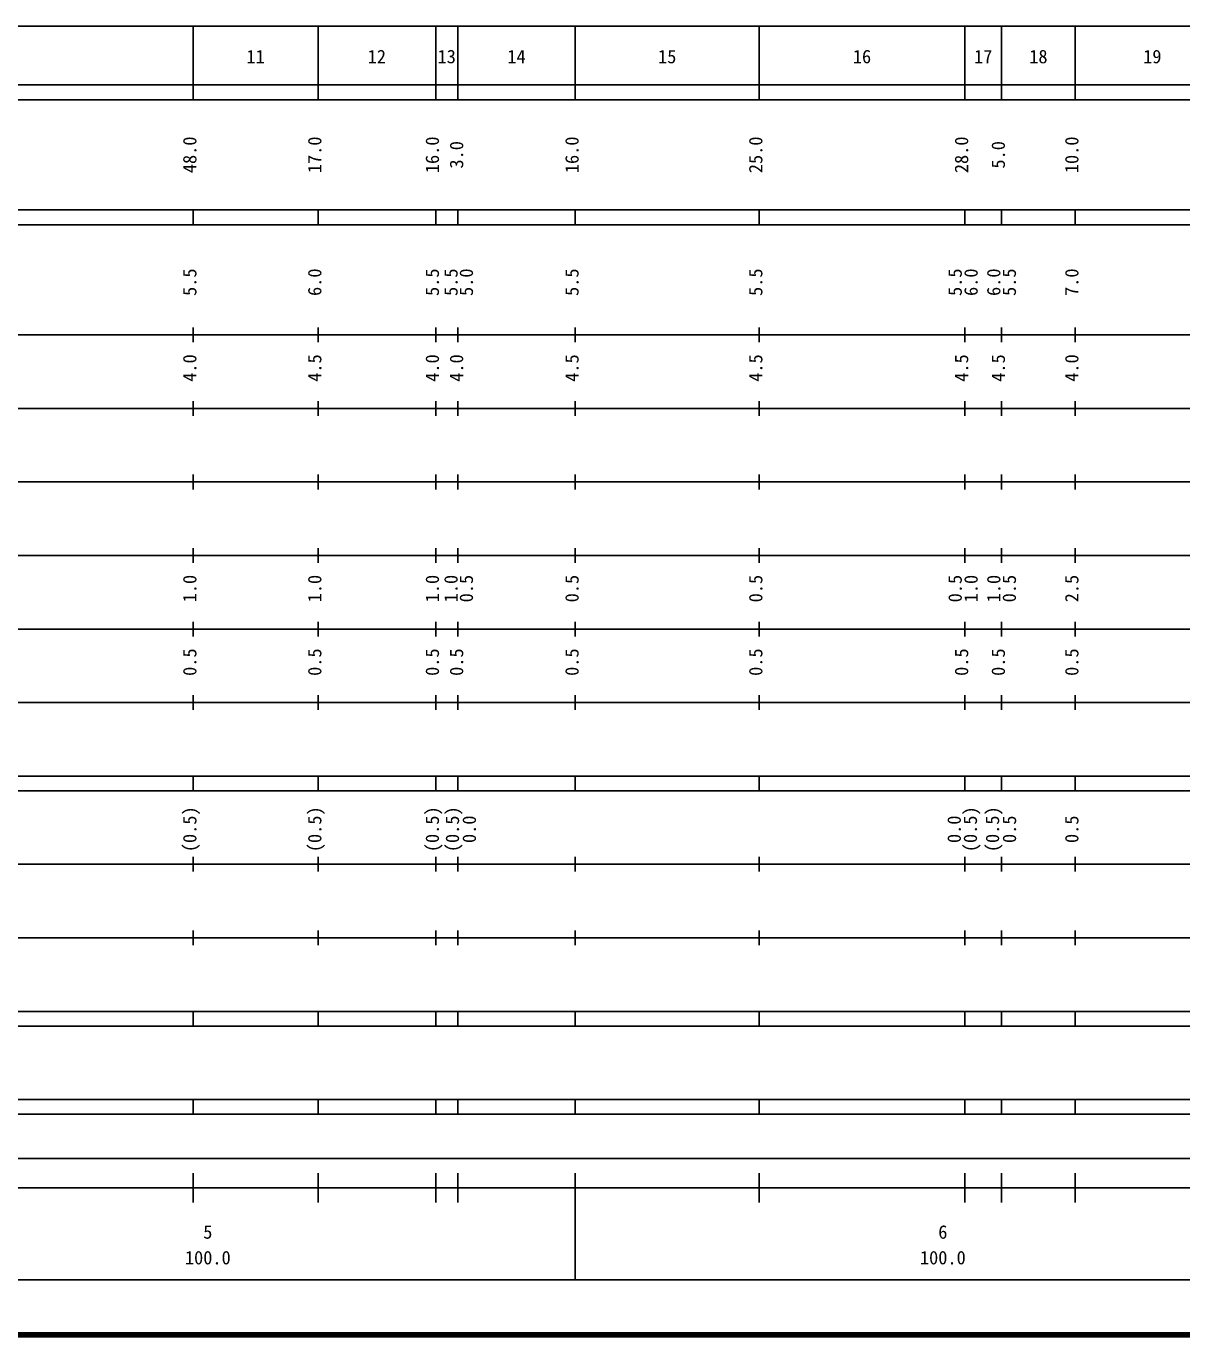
# Model space of a CAD drawing. Units: millimetres on the paper, enlarged 1000 times. Extents: x 40000 to 680000, y 20000 to 380000.
# Drawn here: x 293286 to 450515, y 20000 to 198000 of the extents above; entities that cross this region are included whole.
import ezdxf
from ezdxf.enums import TextEntityAlignment as Align

# ---------------------------------------------------------------- set-up
doc = ezdxf.new("R2010")
doc.units = ezdxf.units.MM
doc.header["$LTSCALE"] = 1000
doc.layers.add('M-TTL', color=2, linetype='Continuous', lineweight=140)
doc.layers.add('M-TTL-BAND', color=7, linetype='Continuous', lineweight=25)
doc.styles.add('ＭＳ ゴシック', font='')
doc.styles.get('ＭＳ ゴシック').set_extended_font_data('MS Gothic')

msp = doc.modelspace()

# ---------------------------------------------------------------- linework, layer by layer
at = {"layer": 'M-TTL'}
msp.add_line((40000, 20000), (680000, 20000), dxfattribs=at)
at = {"layer": 'M-TTL-BAND'}
for p, q in [((68000, 198000), (579000, 198000)), ((316000, 188000), (316000, 198000)), ((333000, 188000), (333000, 198000)), ((349000, 188000), (349000, 198000)), ((352000, 188000), (352000, 198000)), ((368000, 188000), (368000, 198000)), ((393000, 188000), (393000, 198000)), ((421000, 188000), (421000, 198000)), ((426000, 188000), (426000, 198000)), ((436000, 188000), (436000, 198000)), ((40000, 190000), (579000, 190000)), ((40000, 188000), (579000, 188000)), ((40000, 173000), (579000, 173000)), ((316000, 171000), (316000, 173000)), ((333000, 171000), (333000, 173000)), ((349000, 171000), (349000, 173000)), ((352000, 171000), (352000, 173000)), ((368000, 171000), (368000, 173000)), ((393000, 171000), (393000, 173000)), ((421000, 171000), (421000, 173000)), ((426000, 171000), (426000, 173000)), ((436000, 171000), (436000, 173000)), ((40000, 171000), (579000, 171000)), ((316000, 155000), (316000, 157000)), ((333000, 155000), (333000, 157000)), ((349000, 155000), (349000, 157000)), ((352000, 155000), (352000, 157000)), ((368000, 155000), (368000, 157000)), ((393000, 155000), (393000, 157000)), ((421000, 155000), (421000, 157000)), ((426000, 155000), (426000, 157000)), ((436000, 155000), (436000, 157000)), ((40000, 156000), (579000, 156000)), ((46000, 146000), (579000, 146000)), ((316000, 145000), (316000, 147000)), ((333000, 145000), (333000, 147000)), ((349000, 145000), (349000, 147000)), ((352000, 145000), (352000, 147000)), ((368000, 145000), (368000, 147000)), ((393000, 145000), (393000, 147000)), ((421000, 145000), (421000, 147000)), ((426000, 145000), (426000, 147000)), ((436000, 145000), (436000, 147000)), ((52000, 136000), (579000, 136000)), ((316000, 135000), (316000, 137000)), ((333000, 135000), (333000, 137000)), ((349000, 135000), (349000, 137000)), ((352000, 135000), (352000, 137000)), ((368000, 135000), (368000, 137000)), ((393000, 135000), (393000, 137000)), ((421000, 135000), (421000, 137000)), ((426000, 135000), (426000, 137000)), ((436000, 135000), (436000, 137000)), ((316000, 125000), (316000, 127000)), ((333000, 125000), (333000, 127000)), ((349000, 125000), (349000, 127000)), ((352000, 125000), (352000, 127000)), ((368000, 125000), (368000, 127000)), ((393000, 125000), (393000, 127000)), ((421000, 125000), (421000, 127000)), ((426000, 125000), (426000, 127000)), ((436000, 125000), (436000, 127000)), ((46000, 126000), (579000, 126000)), ((52000, 116000), (579000, 116000)), ((316000, 115000), (316000, 117000)), ((333000, 115000), (333000, 117000)), ((349000, 115000), (349000, 117000)), ((352000, 115000), (352000, 117000)), ((368000, 115000), (368000, 117000)), ((393000, 115000), (393000, 117000)), ((421000, 115000), (421000, 117000)), ((426000, 115000), (426000, 117000)), ((436000, 115000), (436000, 117000)), ((316000, 105000), (316000, 107000)), ((333000, 105000), (333000, 107000)), ((349000, 105000), (349000, 107000)), ((352000, 105000), (352000, 107000)), ((368000, 105000), (368000, 107000)), ((393000, 105000), (393000, 107000)), ((421000, 105000), (421000, 107000)), ((426000, 105000), (426000, 107000)), ((436000, 105000), (436000, 107000)), ((46000, 106000), (579000, 106000)), ((40000, 96000), (579000, 96000)), ((316000, 94000), (316000, 96000)), ((333000, 94000), (333000, 96000)), ((349000, 94000), (349000, 96000)), ((352000, 94000), (352000, 96000)), ((368000, 94000), (368000, 96000)), ((393000, 94000), (393000, 96000)), ((421000, 94000), (421000, 96000)), ((426000, 94000), (426000, 96000)), ((436000, 94000), (436000, 96000)), ((40000, 94000), (579000, 94000)), ((49000, 84000), (579000, 84000)), ((316000, 83000), (316000, 85000)), ((333000, 83000), (333000, 85000)), ((349000, 83000), (349000, 85000)), ((352000, 83000), (352000, 85000)), ((368000, 83000), (368000, 85000)), ((393000, 83000), (393000, 85000)), ((421000, 83000), (421000, 85000)), ((426000, 83000), (426000, 85000)), ((436000, 83000), (436000, 85000)), ((316000, 73000), (316000, 75000)), ((333000, 73000), (333000, 75000)), ((349000, 73000), (349000, 75000)), ((352000, 73000), (352000, 75000)), ((368000, 73000), (368000, 75000)), ((393000, 73000), (393000, 75000)), ((421000, 73000), (421000, 75000)), ((426000, 73000), (426000, 75000)), ((436000, 73000), (436000, 75000)), ((40000, 74000), (579000, 74000)), ((40000, 64000), (579000, 64000)), ((316000, 62000), (316000, 64000)), ((333000, 62000), (333000, 64000)), ((349000, 62000), (349000, 64000)), ((352000, 62000), (352000, 64000)), ((368000, 62000), (368000, 64000)), ((393000, 62000), (393000, 64000)), ((421000, 62000), (421000, 64000)), ((426000, 62000), (426000, 64000)), ((436000, 62000), (436000, 64000)), ((40000, 62000), (579000, 62000)), ((40000, 52000), (579000, 52000)), ((316000, 50000), (316000, 52000)), ((333000, 50000), (333000, 52000)), ((349000, 50000), (349000, 52000)), ((352000, 50000), (352000, 52000)), ((368000, 50000), (368000, 52000)), ((393000, 50000), (393000, 52000)), ((421000, 50000), (421000, 52000)), ((426000, 50000), (426000, 52000)), ((436000, 50000), (436000, 52000)), ((40000, 50000), (579000, 50000)), ((71000, 44000), (573000, 44000)), ((316000, 38000), (316000, 42000)), ((333000, 38000), (333000, 42000)), ((349000, 38000), (349000, 42000)), ((352000, 38000), (352000, 42000)), ((368000, 27500), (368000, 42000)), ((393000, 38000), (393000, 42000)), ((421000, 38000), (421000, 42000)), ((426000, 38000), (426000, 42000)), ((436000, 38000), (436000, 42000)), ((40000, 40000), (579000, 40000)), ((68000, 27500), (579000, 27500))]:
    msp.add_line(p, q, dxfattribs=at)

# ---------------------------------------------------------------- texts
at = {"layer": 'M-TTL-BAND', "style": 'ＭＳ ゴシック'}
for s, p in [('11', (324500, 192405)), ('12', (341000, 192405)), ('13', (350500, 192405)), ('14', (360000, 192405)), ('15', (380500, 192405)), ('16', (407000, 192405)), ('17', (423500, 192405)), ('18', (431000, 192405)), ('19', (446500, 192405)), ('5', (318000, 32523)), ('6', (418000, 32523)), ('100.0', (318000, 29033)), ('100.0', (418000, 29033))]:
    msp.add_text(s, height=1833, dxfattribs=at).set_placement(p, align=Align.BOTTOM_CENTER)
for s, p in [('48.0', (317000, 180500)), ('17.0', (334000, 180500)), ('16.0', (350000, 180500)), ('3.0', (353294, 180500)), ('16.0', (369000, 180500)), ('25.0', (394000, 180500)), ('28.0', (422000, 180500)), ('5.0', (427000, 180500)), ('10.0', (437000, 180500)), ('5.5', (317000, 163174)), ('6.0', (334000, 163174)), ('5.5', (350000, 163174)), ('5.5', (352539, 163174)), ('5.0', (354627, 163174)), ('5.5', (369000, 163174)), ('5.5', (394000, 163174)), ('5.5', (421128, 163174)), ('6.0', (423290, 163174)), ('6.0', (426379, 163174)), ('5.5', (428498, 163174)), ('7.0', (437000, 163174)), ('4.0', (317000, 151500)), ('4.5', (334000, 151500)), ('4.0', (350000, 151500)), ('4.0', (353294, 151500)), ('4.5', (369000, 151500)), ('4.5', (394000, 151500)), ('4.5', (422000, 151500)), ('4.5', (427000, 151500)), ('4.0', (437000, 151500)), ('1.0', (317000, 121500)), ('1.0', (334000, 121500)), ('1.0', (350000, 121500)), ('1.0', (352539, 121500)), ('0.5', (354627, 121500)), ('0.5', (369000, 121500)), ('0.5', (394000, 121500)), ('0.5', (421128, 121500)), ('1.0', (423290, 121500)), ('1.0', (426379, 121500)), ('0.5', (428498, 121500)), ('2.5', (437000, 121500)), ('0.5', (317000, 111500)), ('0.5', (334000, 111500)), ('0.5', (350000, 111500)), ('0.5', (353294, 111500)), ('0.5', (369000, 111500)), ('0.5', (394000, 111500)), ('0.5', (422000, 111500)), ('0.5', (427000, 111500)), ('0.5', (437000, 111500)), ('(0.5)', (317000, 88764)), ('(0.5)', (334000, 88764)), ('(0.5)', (350000, 88764)), ('(0.5)', (352731, 88764)), ('(0.5)', (423198, 88764)), ('(0.5)', (426209, 88764)), ('0.0', (355028, 88764)), ('0.0', (421000, 88764)), ('0.5', (428516, 88764)), ('0.5', (437000, 88764))]:
    msp.add_text(s, height=1833, rotation=90, dxfattribs=at).set_placement(p, align=Align.BOTTOM_CENTER)

doc.saveas('drawing.dxf')
